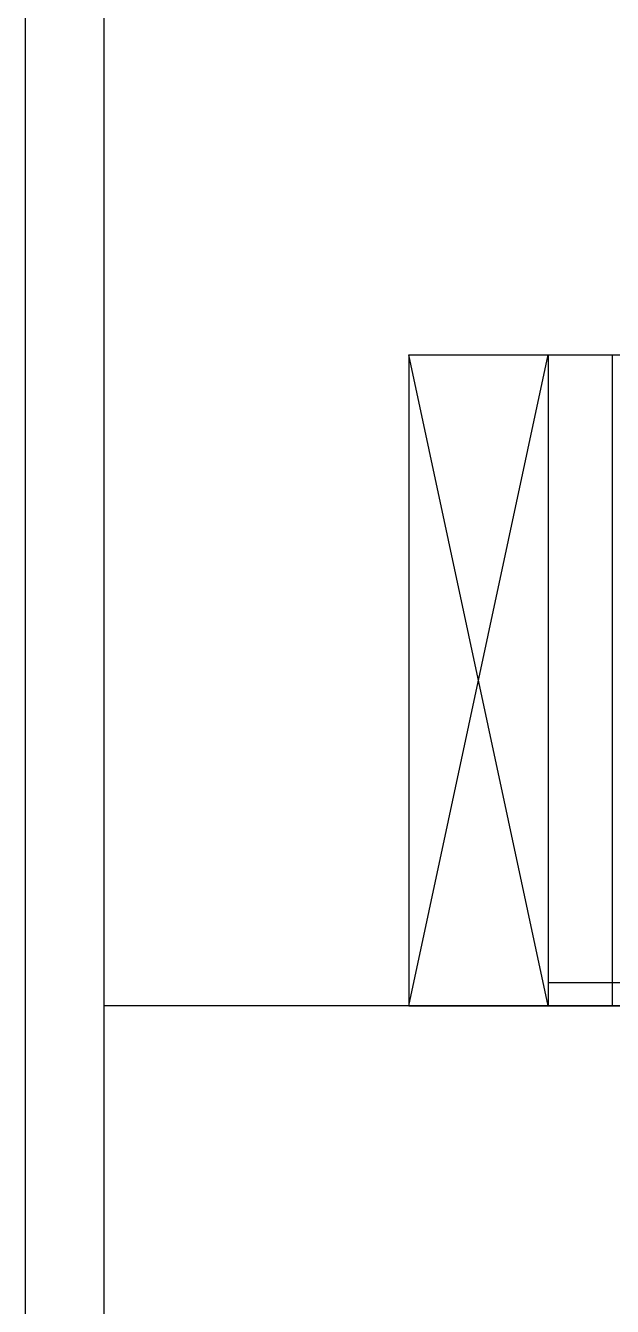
# Model space of a CAD drawing. Header units: inches. Extents: x 3 to 45, y 10.7 to 35.5.
# Drawn here: x 2.99 to 5.51, y 23.36 to 28.87 of the extents above; entities that cross this region are included whole.
import ezdxf

# ---------------------------------------------------------------- set-up
doc = ezdxf.new("R2010")
doc.units = ezdxf.units.IN
doc.header["$MEASUREMENT"] = 0
for name, color, linetype in [('02', 2, 'Continuous'), ('1', 1, 'Continuous'), ('4', 4, 'Continuous'), ('kadrbm', 4, 'Continuous')]:
    doc.layers.add(name, color=color, linetype=linetype)

# ---------------------------------------------------------------- blocks, each defined once
blk = doc.blocks.new('kadrbm')
at = {"layer": 'kadrbm', "color": 4}
blk.add_lwpolyline([(0, 0), (0, 24.7972), (21, 24.7972), (21, 0), (0, 0)], close=True, dxfattribs=at)
blk.add_lwpolyline([(20.6631, 0.3257), (20.6631, 24.4603), (0.3369, 24.4603), (0.3369, 0.3257), (20.6631, 0.3257)], dxfattribs=at)

msp = doc.modelspace()

# ---------------------------------------------------------------- linework, layer by layer
at = {"layer": '02'}
for p, q in [((5.2354, 24.6518), (4.6354, 27.4518)), ((4.6354, 24.6518), (5.2354, 27.4518)), ((5.2354, 27.4518), (5.2354, 24.6518)), ((5.5104, 27.4518), (5.5104, 24.6518)), ((5.2354, 24.7518), (6.0597, 24.7518))]:
    msp.add_line(p, q, dxfattribs=at)
at = {"layer": '1'}
for p, q in [((4.6354, 27.4518), (9.2004, 27.4518)), ((4.6354, 27.4518), (4.6354, 24.6518)), ((4.6354, 24.6518), (9.2004, 24.6518))]:
    msp.add_line(p, q, dxfattribs=at)
at = {"layer": '4'}
msp.add_line((23.6511, 24.6518), (3.3249, 24.6518), dxfattribs=at)

# ---------------------------------------------------------------- block references
at = {"layer": 'kadrbm'}
msp.add_blockref('kadrbm', (2.988, 10.7349), dxfattribs=at)

doc.saveas('drawing.dxf')
